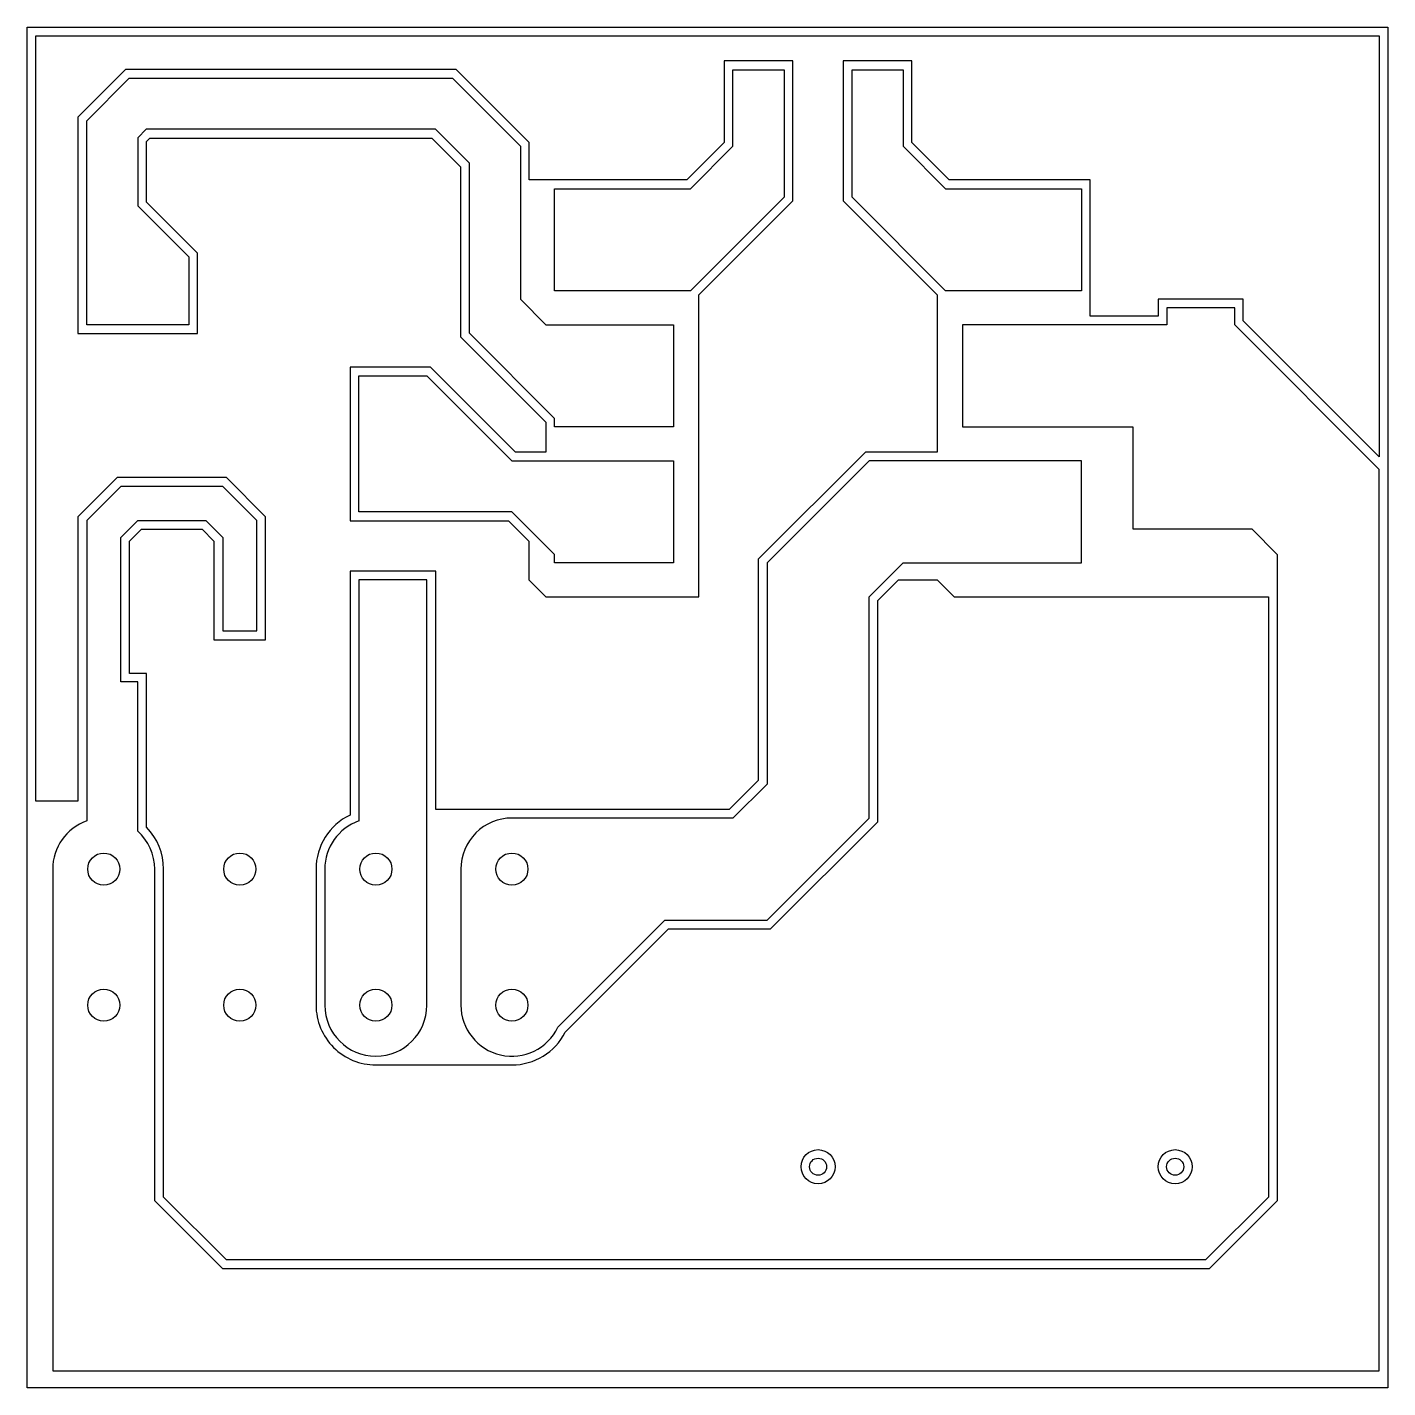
# Model space of a CAD drawing. Header units: millimetres. Extents: x 36.1 to 61.5, y 2.3 to 27.7.
import ezdxf

# ---------------------------------------------------------------- set-up
doc = ezdxf.new("R2010")
doc.units = ezdxf.units.MM
doc.layers.add('OK', color=3, linetype='Continuous')

msp = doc.modelspace()

# ---------------------------------------------------------------- linework, layer by layer
at = {"layer": 'OK'}
msp.add_line((45.483, 18.086), (45.487, 18.076), dxfattribs=at)
for points in [[(61.521, 27.681), (61.521, 2.281), (36.121, 2.281), (36.121, 27.681)], [(48.186, 20.219), (45.964, 20.219), (45.964, 20.378), (44.376, 21.966), (44.376, 25.141), (43.741, 25.776), (38.344, 25.776), (38.185, 25.617), (38.185, 24.347), (39.137, 23.394), (39.137, 22.124), (37.232, 22.124), (37.232, 25.934), (38.026, 26.728), (44.059, 26.728), (45.329, 25.458), (45.329, 22.601), (45.805, 22.124), (45.964, 22.124), (48.186, 22.124)], [(49.297, 25.458), (49.297, 26.887), (50.25, 26.887), (50.25, 24.506), (48.504, 22.759), (45.964, 22.759), (45.964, 24.664), (48.504, 24.664)], [(55.806, 22.759), (53.266, 22.759), (51.52, 24.506), (51.52, 26.887), (52.472, 26.887), (52.472, 25.458), (53.266, 24.664), (55.806, 24.664)], [(45.17, 19.584), (48.186, 19.584), (48.186, 17.679), (45.964, 17.679), (45.964, 17.838), (45.17, 18.632), (42.312, 18.632), (42.312, 21.172), (43.582, 21.172)]]:
    msp.add_lwpolyline(points, close=True, dxfattribs=at)
for points in [[(61.362, 27.521), (61.362, 19.658), (58.823, 22.197), (58.823, 22.601), (57.234, 22.601), (57.234, 22.289), (55.965, 22.289), (55.965, 24.829), (53.334, 24.829), (52.637, 25.526), (52.637, 27.051), (51.356, 27.051), (51.356, 24.438), (53.107, 22.686), (53.107, 19.749), (51.769, 19.749), (49.768, 17.747), (49.768, 13.62), (49.224, 13.076), (43.747, 13.076), (43.747, 17.526), (42.148, 17.526), (42.148, 12.972, 0.288845), (41.513, 11.964), (41.513, 9.424, 0.414214), (42.63, 8.308), (45.17, 8.308, 0.281887), (46.165, 8.917), (48.095, 10.848), (50, 10.848), (52.002, 12.849), (52.002, 16.976), (52.387, 17.362), (53.107, 17.362), (53.425, 17.044), (59.293, 17.044), (59.293, 5.841), (58.119, 4.667), (39.84, 4.667), (38.667, 5.841), (38.667, 11.964, 0.195739), (38.349, 12.744), (38.349, 15.616), (38.032, 15.616), (38.032, 18.088), (38.253, 18.309), (39.387, 18.309), (39.608, 18.088), (39.608, 16.245), (40.572, 16.245), (40.572, 18.541), (39.84, 19.272), (37.799, 19.272), (37.068, 18.541), (37.068, 13.234), (36.28, 13.234), (36.28, 27.521)], [(59.457, 5.773), (58.187, 4.503), (39.772, 4.503), (38.502, 5.773), (38.502, 11.964, 0.213421), (38.185, 12.674), (38.185, 15.457), (37.867, 15.457), (37.867, 18.156), (38.185, 18.473), (39.455, 18.473), (39.772, 18.156), (39.772, 16.409), (40.407, 16.409), (40.407, 18.473), (39.772, 19.108), (37.867, 19.108), (37.232, 18.473), (37.232, 12.862, 0.317837), (36.597, 11.964), (36.597, 2.598), (61.362, 2.598), (61.362, 19.426), (58.664, 22.124), (58.664, 22.442), (57.394, 22.442), (57.394, 22.124), (53.584, 22.124), (53.584, 20.219), (53.741, 20.219), (56.759, 20.219), (56.759, 18.314), (58.981, 18.314), (59.457, 17.838)], [(51.837, 19.584), (49.932, 17.679), (49.932, 13.552), (49.297, 12.917), (45.17, 12.917, 0.414214), (44.217, 11.964), (44.217, 9.424, 0.798799), (46.029, 9.014), (48.027, 11.012), (49.932, 11.012), (51.837, 12.917), (51.837, 17.044), (52.472, 17.679), (55.806, 17.679), (55.806, 19.584)]]:
    msp.add_lwpolyline(points, format="xyb", close=True, dxfattribs=at)
msp.add_lwpolyline([(45.487, 18.076), (45.487, 17.362), (45.805, 17.044), (48.662, 17.044), (48.662, 22.686), (50.414, 24.438), (50.414, 27.051), (49.133, 27.051), (49.133, 25.526), (48.436, 24.829), (45.493, 24.829), (45.493, 25.526), (44.127, 26.892), (37.958, 26.892), (37.068, 26.002), (37.068, 21.96), (39.302, 21.96), (39.302, 23.462), (38.349, 24.415), (38.349, 25.549), (38.412, 25.611), (43.673, 25.611), (44.212, 25.073), (44.212, 21.898), (45.804, 20.305), (45.804, 19.749), (45.238, 19.749), (43.65, 21.336), (42.148, 21.336), (42.148, 18.468), (45.096, 18.468), (45.106, 18.463), (45.483, 18.086)], dxfattribs=at)
msp.add_lwpolyline([(42.312, 12.862, 0.317837), (41.677, 11.964), (41.677, 9.424, 1), (43.582, 9.424), (43.582, 17.362), (42.312, 17.362), (42.312, 12.859)], format="xyb", dxfattribs=at)
for centre, radius in [((37.55, 11.964), 0.3), ((40.09, 11.964), 0.3), ((42.63, 11.964), 0.3), ((45.17, 11.964), 0.3), ((37.55, 9.424), 0.3), ((40.09, 9.424), 0.3), ((42.63, 9.424), 0.3), ((45.17, 9.424), 0.3), ((50.885, 6.408), 0.318), ((57.552, 6.408), 0.318), ((50.885, 6.408), 0.159), ((57.552, 6.408), 0.159)]:
    msp.add_circle(centre, radius, dxfattribs=at)

doc.saveas('drawing.dxf')
